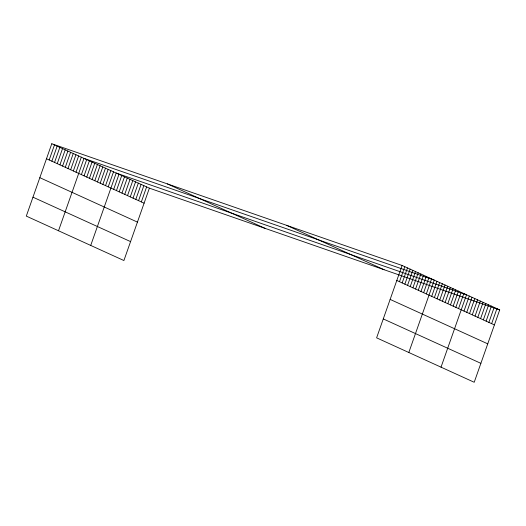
<?xml version="1.0" encoding="UTF-8"?>
<svg xmlns="http://www.w3.org/2000/svg" width="526" height="526" viewBox="0 0 526 526"><rect width="100%" height="100%" fill="white"/><g stroke="black" fill="none" stroke-linecap="round" stroke-linejoin="round"><path stroke-width="0.79" d="M51.785 143.73L26.3 216.107L123.906 260.534L149.391 188.163L51.785 143.73L402.094 265.466L499.7 309.893L474.215 382.27L376.609 337.837L402.094 265.466M49.181 159.976L54.474 144.952M51.864 161.199L57.156 146.175M54.553 162.422L59.839 147.398M57.235 163.645L62.522 148.621M59.918 164.868L65.211 149.844M62.601 166.084L67.893 151.061M65.283 167.307L70.576 152.284M67.972 168.53L73.259 153.507M70.655 169.753L75.948 154.729M73.338 170.976L78.63 155.952M76.02 172.193L81.313 157.169M58.511 230.769L83.996 158.392L434.305 280.121L408.814 352.499M81.392 174.639L86.685 159.615M84.075 175.862L89.367 160.838M86.757 177.084L92.05 162.061M89.446 178.307L94.733 163.284M92.129 179.524L97.415 164.5M94.811 180.747L100.104 165.723M97.494 181.97L102.787 166.946M100.177 183.193L105.47 168.169M102.866 184.416L108.152 169.392M105.548 185.632L110.841 170.608M108.231 186.855L113.524 171.831M90.722 245.432L116.207 173.054L466.516 294.784L441.025 367.161M113.682 189.34L118.975 174.316M116.45 190.596L121.736 175.572M119.211 191.852L124.504 176.828M121.979 193.114L127.266 178.09M124.741 194.37L130.034 179.346M127.509 195.633L132.802 180.609M130.277 196.888L135.563 181.865M133.039 198.151L138.331 183.127M135.807 199.407L141.099 184.383M138.568 200.669L143.861 185.645M141.336 201.925L146.629 186.901M399.49 281.706L404.777 266.682M402.173 282.929L407.466 267.905M404.856 284.152L410.148 269.128M407.538 285.375L412.831 270.351M410.227 286.598L415.514 271.574M412.91 287.821L418.203 272.797M415.593 289.037L420.885 274.013M418.275 290.26L423.568 275.236M420.964 291.483L426.251 276.459M423.647 292.706L428.933 277.682M426.33 293.929L431.622 278.905M431.701 296.368L436.988 281.344M434.384 297.591L439.67 282.567M437.067 298.814L442.359 283.79M439.749 300.037L445.042 285.013M442.432 301.26L447.725 286.236M445.121 302.476L450.407 287.452M447.804 303.699L453.096 288.675M450.486 304.922L455.779 289.898M453.169 306.145L458.462 291.121M455.858 307.368L461.144 292.344M458.54 308.584L463.833 293.561M463.991 311.07L469.277 296.046M466.753 312.326L472.046 297.302M469.521 313.588L474.814 298.564M472.289 314.844L477.575 299.82M475.05 316.106L480.343 301.082M477.818 317.362L483.105 302.338M480.58 318.618L485.873 303.594M483.348 319.88L488.641 304.856M486.116 321.136L491.402 306.112M488.878 322.399L494.17 307.375M491.646 323.654L496.932 308.63M149.391 188.163L499.7 309.893M286.492 225.292L384.098 269.72M396.801 280.49L494.407 324.917M167.386 183.903L264.992 228.33M390.141 299.412L487.747 343.84M46.498 158.753L144.104 203.181M383.27 318.914L480.876 363.341M39.831 177.683L137.437 222.11M32.967 197.184L130.573 241.612"/></g></svg>
